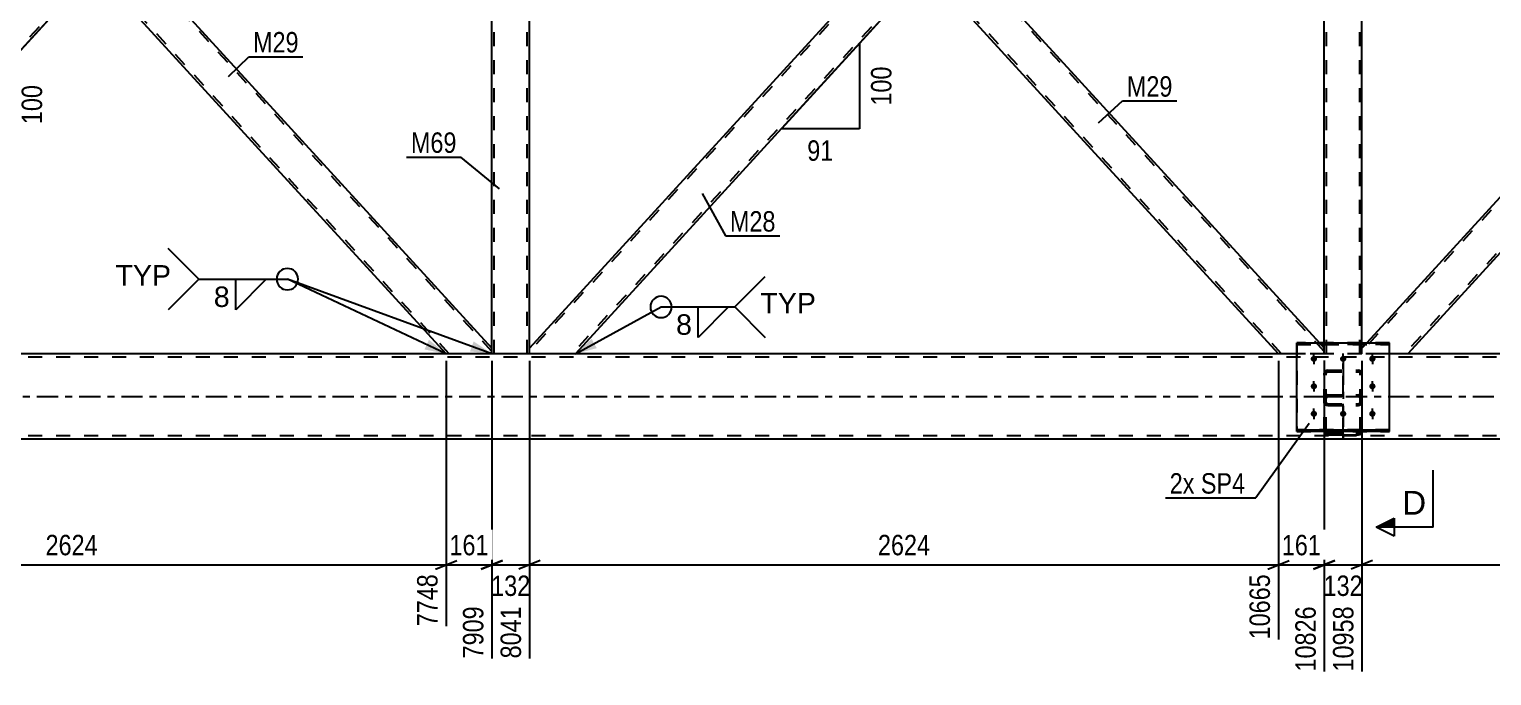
# Model space of a CAD drawing. Header units: millimetres. Extents: x -133 to 708, y -382 to 212.
# Drawn here: x 189.4 to 394.4, y -166.8 to -76.1 of the extents above; entities that cross this region are included whole.
import ezdxf

# ---------------------------------------------------------------- set-up
doc = ezdxf.new("R2010")
doc.units = ezdxf.units.MM
doc.linetypes.add('DXK_LINE_DOT2', pattern=[3.9198, 1.9599, -1.9599])
doc.linetypes.add('DXK_LINE_DOT3', pattern=[5.9187, 2.979, -0.9799, 0.9799, -0.9799])
doc.styles.add('Arial', font='ARIAL.TTF', dxfattribs={"height": 0.2})
doc.styles.add('Arial Narrow', font='ARIALN.TTF', dxfattribs={"height": 0.2})

# ---------------------------------------------------------------- blocks, each defined once
blk = doc.blocks.new('Part-389637962-1392 - 1176')
at = {"color": 7, "linetype": 'DXK_LINE_DOT2'}
for p, q in [((364.91, -6), (259.51, -121.27)), ((370.9, -6), (364.48, -6)), ((370.9, -6.33), (265.5, -121.6)), ((315.21, -59.89), (311.63, -63.8)), ((318.78, -63.8), (315.21, -67.71)), ((259.51, -121.41), (259.51, -121.39)), ((265.94, -121.6), (259.51, -121.6))]:
    blk.add_line(p, q, dxfattribs=at)
at = {"color": 2, "linetype": 'Continuous'}
for p, q in [((364.48, -6), (315.21, -59.89)), ((370.9, -6.8), (370.9, -6)), ((370.9, -6.8), (318.78, -63.8)), ((311.63, -63.8), (259.51, -120.8)), ((315.21, -67.71), (265.94, -121.6)), ((259.51, -121.6), (259.51, -120.8))]:
    blk.add_line(p, q, dxfattribs=at)
blk = doc.blocks.new('Part-389637962-1391 - 1176')
at = {"color": 7, "linetype": 'DXK_LINE_DOT2'}
for p, q in [((248.24, -6), (142.85, -121.27)), ((254.23, -6), (247.81, -6)), ((254.23, -6.33), (148.84, -121.6)), ((198.54, -59.89), (194.96, -63.8)), ((202.12, -63.8), (198.54, -67.71)), ((143.52, -120.06), (142.85, -120.8)), ((142.85, -121.6), (142.85, -120.8)), ((149.27, -121.6), (142.85, -121.6))]:
    blk.add_line(p, q, dxfattribs=at)
at = {"color": 2, "linetype": 'Continuous'}
for p, q in [((247.81, -6), (198.54, -59.89)), ((254.23, -6.8), (254.23, -6)), ((254.23, -6.8), (202.12, -63.8)), ((194.96, -63.8), (143.52, -120.06)), ((198.54, -67.71), (149.27, -121.6))]:
    blk.add_line(p, q, dxfattribs=at)
blk = doc.blocks.new('Part-389637962-1395 - 1176')
at = {"color": 7, "linetype": 'DXK_LINE_DOT2'}
for p, q in [((481.58, -6), (376.18, -121.27)), ((487.57, -6), (481.14, -6)), ((487.57, -6.33), (382.17, -121.6)), ((431.87, -59.89), (428.3, -63.8)), ((435.45, -63.8), (431.87, -67.71)), ((376.86, -120.06), (376.18, -120.8)), ((376.18, -121.6), (376.18, -120.8)), ((382.6, -121.6), (376.18, -121.6))]:
    blk.add_line(p, q, dxfattribs=at)
at = {"color": 2, "linetype": 'Continuous'}
for p, q in [((481.14, -6), (431.87, -59.89)), ((487.57, -6.8), (487.57, -6)), ((487.57, -6.8), (435.45, -63.8)), ((428.3, -63.8), (376.86, -120.06)), ((431.87, -67.71), (382.6, -121.6))]:
    blk.add_line(p, q, dxfattribs=at)
blk = doc.blocks.new('Part-389637962-1398 - 1176')
at = {"color": 7, "linetype": 'DXK_LINE_DOT2'}
for p, q in [((259.51, -6), (254.23, -6)), ((254.23, -6.8), (254.23, -6)), ((254.55, -121.6), (254.55, -6)), ((259.19, -121.6), (259.19, -6)), ((259.51, -6.8), (259.51, -6)), ((254.23, -121.6), (254.23, -120.8)), ((259.51, -121.6), (259.51, -120.8)), ((259.51, -121.6), (254.23, -121.6))]:
    blk.add_line(p, q, dxfattribs=at)
at = {"color": 2, "linetype": 'Continuous'}
for p, q in [((254.23, -120.8), (254.23, -6.8)), ((259.51, -120.8), (259.51, -6.8))]:
    blk.add_line(p, q, dxfattribs=at)
blk = doc.blocks.new('Part-389637962-1402 - 1176')
at = {"color": 7, "linetype": 'DXK_LINE_DOT2'}
for p, q in [((376.18, -6), (370.9, -6)), ((370.9, -6.8), (370.9, -6)), ((371.22, -121.6), (371.22, -6)), ((375.86, -121.6), (375.86, -6)), ((376.18, -6.8), (376.18, -6)), ((370.9, -121.6), (370.9, -120.06)), ((376.18, -121.6), (376.18, -120.06)), ((376.18, -121.6), (370.9, -121.6))]:
    blk.add_line(p, q, dxfattribs=at)
at = {"color": 2, "linetype": 'Continuous'}
for p, q in [((370.9, -120.06), (370.9, -6.8)), ((376.18, -120.06), (376.18, -6.8))]:
    blk.add_line(p, q, dxfattribs=at)
blk = doc.blocks.new('Part-389637962-1406 - 1176')
at = {"color": 7, "linetype": 'DXK_LINE_DOT3'}
blk.add_line((373.54, -133.58), (373.54, -122.97), dxfattribs=at)
at = {"color": 7, "linetype": 'DXK_LINE_DOT2'}
for p, q in [((370.94, -124.18), (370.9, -124.36)), ((370.9, -132.46), (370.9, -124.36)), ((371.04, -124.04), (370.94, -124.18)), ((371.2, -123.94), (371.04, -124.04)), ((371.14, -124.36), (371.16, -124.27)), ((371.14, -132.46), (371.14, -124.36)), ((371.16, -124.27), (371.21, -124.2)), ((371.38, -123.9), (371.2, -123.94)), ((371.21, -124.2), (371.29, -124.15)), ((371.29, -124.15), (371.38, -124.13)), ((371.38, -123.9), (375.7, -123.9)), ((371.38, -124.13), (375.7, -124.13)), ((375.88, -123.94), (375.7, -123.9)), ((375.7, -124.13), (375.79, -124.15)), ((375.79, -124.15), (375.87, -124.2)), ((375.87, -124.2), (375.92, -124.27)), ((376.04, -124.04), (375.88, -123.94)), ((375.92, -124.27), (375.94, -124.36)), ((375.94, -132.46), (375.94, -124.36)), ((376.14, -124.18), (376.04, -124.04)), ((376.18, -124.36), (376.14, -124.18)), ((376.18, -132.46), (376.18, -124.36)), ((370.9, -127.86), (370.94, -127.67)), ((370.9, -128.42), (370.94, -128.59)), ((370.94, -128.59), (371.04, -128.73)), ((371.04, -128.73), (371.2, -128.83)), ((371.16, -127.76), (371.14, -127.86)), ((371.16, -128.5), (371.14, -128.42)), ((371.21, -127.68), (371.16, -127.76)), ((371.21, -128.57), (371.16, -128.5)), ((371.2, -127.39), (371.38, -127.35)), ((371.2, -128.83), (371.38, -128.87)), ((371.29, -127.63), (371.21, -127.68)), ((371.29, -128.62), (371.21, -128.57)), ((371.38, -127.61), (371.29, -127.63)), ((371.38, -128.64), (371.29, -128.62)), ((371.38, -127.35), (375.7, -127.35)), ((371.38, -127.61), (375.7, -127.61)), ((371.38, -128.64), (375.7, -128.64)), ((371.38, -128.87), (375.7, -128.87)), ((375.7, -127.35), (375.88, -127.39)), ((375.79, -127.63), (375.7, -127.61)), ((375.79, -128.62), (375.7, -128.64)), ((375.7, -128.87), (375.88, -128.83)), ((375.87, -127.68), (375.79, -127.63)), ((375.87, -128.57), (375.79, -128.62)), ((375.92, -127.76), (375.87, -127.68)), ((375.92, -128.5), (375.87, -128.57)), ((375.88, -128.83), (376.04, -128.73)), ((375.94, -127.86), (375.92, -127.76)), ((375.94, -128.42), (375.92, -128.5)), ((376.04, -128.73), (376.14, -128.59)), ((376.14, -127.67), (376.18, -127.86)), ((376.14, -128.59), (376.18, -128.42)), ((370.91, -132.49), (370.9, -132.46)), ((371.14, -132.46), (371.16, -132.56)), ((371.16, -132.56), (371.21, -132.64)), ((371.21, -132.64), (371.29, -132.7)), ((371.29, -132.7), (371.38, -132.72)), ((371.38, -132.72), (375.7, -132.72)), ((375.7, -132.72), (375.79, -132.7)), ((375.79, -132.7), (375.87, -132.64)), ((375.87, -132.64), (375.92, -132.56)), ((375.92, -132.56), (375.94, -132.46)), ((376.18, -132.46), (376.17, -132.49))]:
    blk.add_line(p, q, dxfattribs=at)
at = {"color": 2, "linetype": 'Continuous'}
for p, q in [((370.94, -132.66), (370.91, -132.49)), ((371.38, -132.97), (371.2, -132.93)), ((371.38, -132.97), (375.7, -132.97)), ((375.88, -132.93), (375.7, -132.97)), ((376.17, -132.49), (376.14, -132.66))]:
    blk.add_line(p, q, dxfattribs=at)
at = {"color": 7, "linetype": 'DXK_LINE_DOT2'}
for centre, start, end in [((371.4, -127.84), 114.3199, 159.2416), ((375.68, -127.84), 20.7584, 65.6801)]:
    blk.add_arc(centre, 0.496, start, end, dxfattribs=at)
at = {"color": 2, "linetype": 'Continuous'}
for centre, start, end in [((371.4, -132.48), 200.7584, 245.6801), ((375.68, -132.48), 294.3199, 339.2416)]:
    blk.add_arc(centre, 0.496, start, end, dxfattribs=at)
blk = doc.blocks.new('Part-389637962-1408 - 1176')
at = {"color": 2, "linetype": 'Continuous'}
for p, q in [((202.12, -63.8), (198.54, -67.71)), ((254.23, -120.8), (202.12, -63.8)), ((247.81, -121.6), (198.54, -67.71)), ((254.23, -121.6), (254.23, -120.8))]:
    blk.add_line(p, q, dxfattribs=at)
at = {"color": 7, "linetype": 'DXK_LINE_DOT2'}
for p, q in [((254.23, -121.27), (201.9, -64.04)), ((198.76, -67.48), (198.77, -67.46)), ((248.24, -121.6), (198.76, -67.48)), ((254.23, -121.6), (247.81, -121.6)), ((254.23, -121.6), (254.23, -121.57))]:
    blk.add_line(p, q, dxfattribs=at)
blk = doc.blocks.new('Part-389637962-1409 - 1176')
at = {"color": 2, "linetype": 'Continuous'}
for p, q in [((315.21, -67.71), (318.78, -63.8)), ((318.78, -63.8), (370.22, -120.06)), ((364.48, -121.6), (315.21, -67.71))]:
    blk.add_line(p, q, dxfattribs=at)
at = {"color": 7, "linetype": 'DXK_LINE_DOT2'}
for p, q in [((370.9, -121.27), (318.57, -64.04)), ((315.42, -67.48), (315.44, -67.46)), ((364.91, -121.6), (315.42, -67.48)), ((370.9, -120.8), (370.22, -120.06)), ((370.9, -121.6), (370.9, -120.8)), ((370.9, -121.6), (364.48, -121.6)), ((370.9, -121.57), (370.9, -121.6))]:
    blk.add_line(p, q, dxfattribs=at)
blk = doc.blocks.new('Part-389637962-1436 - 1176')
at = {"color": 7, "linetype": 'DXK_LINE_DOT3'}
blk.add_line((373.54, -122.97), (373.54, -133.58), dxfattribs=at)
at = {"color": 7, "linetype": 'DXK_LINE_DOT2'}
for p, q in [((370.9, -124.36), (370.94, -124.18)), ((370.9, -132.46), (370.9, -124.36)), ((370.94, -124.18), (371.04, -124.04)), ((371.04, -124.04), (371.2, -123.94)), ((371.16, -124.27), (371.14, -124.36)), ((371.14, -132.46), (371.14, -124.36)), ((371.21, -124.2), (371.16, -124.27)), ((371.2, -123.94), (371.38, -123.9)), ((371.29, -124.15), (371.21, -124.2)), ((371.38, -124.13), (371.29, -124.15)), ((371.38, -123.9), (375.7, -123.9)), ((371.38, -124.13), (375.7, -124.13)), ((375.7, -123.9), (375.88, -123.94)), ((375.79, -124.15), (375.7, -124.13)), ((375.87, -124.2), (375.79, -124.15)), ((375.92, -124.27), (375.87, -124.2)), ((375.88, -123.94), (376.04, -124.04)), ((375.94, -124.36), (375.92, -124.27)), ((375.94, -132.46), (375.94, -124.36)), ((376.04, -124.04), (376.14, -124.18)), ((376.14, -124.18), (376.18, -124.36)), ((376.18, -132.46), (376.18, -124.36)), ((370.94, -127.67), (370.9, -127.86)), ((370.94, -128.59), (370.9, -128.42)), ((371.04, -128.73), (370.94, -128.59)), ((371.2, -128.83), (371.04, -128.73)), ((371.14, -127.86), (371.16, -127.76)), ((371.14, -128.42), (371.16, -128.5)), ((371.16, -127.76), (371.21, -127.68)), ((371.16, -128.5), (371.21, -128.57)), ((371.38, -127.35), (371.2, -127.39)), ((371.38, -128.87), (371.2, -128.83)), ((371.21, -127.68), (371.29, -127.63)), ((371.21, -128.57), (371.29, -128.62)), ((371.29, -127.63), (371.38, -127.61)), ((371.29, -128.62), (371.38, -128.64)), ((371.38, -127.35), (375.7, -127.35)), ((371.38, -127.61), (375.7, -127.61)), ((371.38, -128.64), (375.7, -128.64)), ((371.38, -128.87), (375.7, -128.87)), ((375.88, -127.39), (375.7, -127.35)), ((375.7, -127.61), (375.79, -127.63)), ((375.7, -128.64), (375.79, -128.62)), ((375.88, -128.83), (375.7, -128.87)), ((375.79, -127.63), (375.87, -127.68)), ((375.79, -128.62), (375.87, -128.57)), ((375.87, -127.68), (375.92, -127.76)), ((375.87, -128.57), (375.92, -128.5)), ((376.04, -128.73), (375.88, -128.83)), ((375.92, -127.76), (375.94, -127.86)), ((375.92, -128.5), (375.94, -128.42)), ((376.14, -128.59), (376.04, -128.73)), ((376.18, -127.86), (376.14, -127.67)), ((376.18, -128.42), (376.14, -128.59)), ((370.9, -132.46), (370.94, -132.66)), ((371.16, -132.56), (371.14, -132.46)), ((371.21, -132.64), (371.16, -132.56)), ((371.2, -132.93), (371.38, -132.97)), ((371.29, -132.7), (371.21, -132.64)), ((371.38, -132.72), (371.29, -132.7)), ((371.38, -132.72), (375.7, -132.72)), ((371.38, -132.97), (375.7, -132.97)), ((375.79, -132.7), (375.7, -132.72)), ((375.7, -132.97), (375.88, -132.93)), ((375.87, -132.64), (375.79, -132.7)), ((375.92, -132.56), (375.87, -132.64)), ((375.94, -132.46), (375.92, -132.56)), ((376.14, -132.66), (376.18, -132.46))]:
    blk.add_line(p, q, dxfattribs=at)
for centre, start, end in [((371.4, -127.84), 114.3198, 159.2416), ((375.68, -127.84), 20.7584, 65.6802), ((371.4, -132.48), 200.7584, 245.6802), ((375.68, -132.48), 294.3198, 339.2416)]:
    blk.add_arc(centre, 0.496, start, end, dxfattribs=at)
blk = doc.blocks.new('Part-389637962-1437 - 1176')
at = {"color": 2, "linetype": 'Continuous'}
for p, q in [((367.04, -120.06), (380.04, -120.06)), ((367.04, -132.49), (367.04, -120.06)), ((380.04, -132.49), (380.04, -120.06)), ((367.04, -132.27), (380.04, -132.27)), ((380.04, -132.49), (367.04, -132.49))]:
    blk.add_line(p, q, dxfattribs=at)
at = {"color": 7, "linetype": 'DXK_LINE_DOT2'}
blk.add_line((367.04, -120.28), (380.04, -120.28), dxfattribs=at)
blk = doc.blocks.new('Part-389637962-1440 - 1176')
at = {"color": 7, "linetype": 'DXK_LINE_DOT2'}
for p, q in [((380.04, -120.06), (367.04, -120.06)), ((367.04, -120.06), (367.04, -132.49)), ((380.04, -120.28), (367.04, -120.28)), ((380.04, -132.49), (380.04, -120.06)), ((380.04, -132.27), (367.04, -132.27)), ((367.04, -132.49), (380.04, -132.49))]:
    blk.add_line(p, q, dxfattribs=at)
blk = doc.blocks.new('Part-389637962-1460 - 1176')
at = {"color": 7, "linetype": 'DXK_LINE_DOT2'}
for p, q in [((500.85, -122.08), (12.9, -122.08)), ((380.04, -121.6), (367.04, -121.6)), ((500.85, -133.12), (12.9, -133.12))]:
    blk.add_line(p, q, dxfattribs=at)
at = {"color": 2, "linetype": 'Continuous'}
for p, q in [((367.04, -121.6), (146.71, -121.6)), ((500.85, -121.6), (380.04, -121.6)), ((500.85, -133.6), (12.9, -133.6))]:
    blk.add_line(p, q, dxfattribs=at)
at = {"color": 7, "linetype": 'DXK_LINE_DOT3'}
blk.add_line((12.9, -127.6), (500.85, -127.6), dxfattribs=at)
blk = doc.blocks.new('Bolt-389637962-1529 - 1176')
at = {"linetype": 'Continuous'}
for points in [[(369.44, -122.73), (369.35, -122.72), (369.26, -122.69), (369.18, -122.65), (369.11, -122.59), (369.06, -122.52), (369.02, -122.44), (369, -122.36), (369, -122.27), (369.02, -122.19), (369.06, -122.11), (369.11, -122.04), (369.18, -121.98), (369.26, -121.94), (369.35, -121.91), (369.44, -121.9), (369.53, -121.91), (369.62, -121.94), (369.7, -121.98), (369.77, -122.04), (369.82, -122.11), (369.86, -122.19), (369.88, -122.27), (369.88, -122.36), (369.86, -122.44), (369.82, -122.52), (369.77, -122.59), (369.7, -122.65), (369.62, -122.69), (369.53, -122.72)], [(373.54, -122.73), (373.45, -122.72), (373.36, -122.69), (373.28, -122.65), (373.21, -122.59), (373.16, -122.52), (373.12, -122.44), (373.1, -122.36), (373.1, -122.27), (373.12, -122.19), (373.16, -122.11), (373.21, -122.04), (373.28, -121.98), (373.36, -121.94), (373.45, -121.91), (373.54, -121.9), (373.63, -121.91), (373.72, -121.94), (373.8, -121.98), (373.87, -122.04), (373.92, -122.11), (373.96, -122.19), (373.98, -122.27), (373.98, -122.36), (373.96, -122.44), (373.92, -122.52), (373.87, -122.59), (373.8, -122.65), (373.72, -122.69), (373.63, -122.72)], [(377.64, -122.73), (377.55, -122.72), (377.46, -122.69), (377.38, -122.65), (377.31, -122.59), (377.26, -122.52), (377.22, -122.44), (377.2, -122.36), (377.2, -122.27), (377.22, -122.19), (377.26, -122.11), (377.31, -122.04), (377.38, -121.98), (377.46, -121.94), (377.55, -121.91), (377.64, -121.9), (377.73, -121.91), (377.82, -121.94), (377.9, -121.98), (377.97, -122.04), (378.02, -122.11), (378.06, -122.19), (378.08, -122.27), (378.08, -122.36), (378.06, -122.44), (378.02, -122.52), (377.97, -122.59), (377.9, -122.65), (377.82, -122.69), (377.73, -122.72)], [(369.44, -126.58), (369.35, -126.57), (369.26, -126.54), (369.18, -126.5), (369.11, -126.44), (369.06, -126.37), (369.02, -126.29), (369, -126.21), (369, -126.12), (369.02, -126.04), (369.06, -125.96), (369.11, -125.89), (369.18, -125.83), (369.26, -125.79), (369.35, -125.76), (369.44, -125.75), (369.53, -125.76), (369.62, -125.79), (369.7, -125.83), (369.77, -125.89), (369.82, -125.96), (369.86, -126.04), (369.88, -126.12), (369.88, -126.21), (369.86, -126.29), (369.82, -126.37), (369.77, -126.44), (369.7, -126.5), (369.62, -126.54), (369.53, -126.57)], [(377.64, -126.58), (377.55, -126.57), (377.46, -126.54), (377.38, -126.5), (377.31, -126.44), (377.26, -126.37), (377.22, -126.29), (377.2, -126.21), (377.2, -126.12), (377.22, -126.04), (377.26, -125.96), (377.31, -125.89), (377.38, -125.83), (377.46, -125.79), (377.55, -125.76), (377.64, -125.75), (377.73, -125.76), (377.82, -125.79), (377.9, -125.83), (377.97, -125.89), (378.02, -125.96), (378.06, -126.04), (378.08, -126.12), (378.08, -126.21), (378.06, -126.29), (378.02, -126.37), (377.97, -126.44), (377.9, -126.5), (377.82, -126.54), (377.73, -126.57)], [(369.44, -130.43), (369.35, -130.42), (369.26, -130.4), (369.18, -130.35), (369.11, -130.3), (369.06, -130.23), (369.02, -130.15), (369, -130.06), (369, -129.98), (369.02, -129.89), (369.06, -129.81), (369.11, -129.74), (369.18, -129.69), (369.26, -129.64), (369.35, -129.62), (369.44, -129.61), (369.53, -129.62), (369.62, -129.64), (369.7, -129.69), (369.77, -129.74), (369.82, -129.81), (369.86, -129.89), (369.88, -129.98), (369.88, -130.06), (369.86, -130.15), (369.82, -130.23), (369.77, -130.3), (369.7, -130.35), (369.62, -130.4), (369.53, -130.42)], [(373.54, -130.43), (373.45, -130.42), (373.36, -130.4), (373.28, -130.35), (373.21, -130.3), (373.16, -130.23), (373.12, -130.15), (373.1, -130.06), (373.1, -129.98), (373.12, -129.89), (373.16, -129.81), (373.21, -129.74), (373.28, -129.69), (373.36, -129.64), (373.45, -129.62), (373.54, -129.61), (373.63, -129.62), (373.72, -129.64), (373.8, -129.69), (373.87, -129.74), (373.92, -129.81), (373.96, -129.89), (373.98, -129.98), (373.98, -130.06), (373.96, -130.15), (373.92, -130.23), (373.87, -130.3), (373.8, -130.35), (373.72, -130.4), (373.63, -130.42)], [(377.64, -130.43), (377.55, -130.42), (377.46, -130.4), (377.38, -130.35), (377.31, -130.3), (377.26, -130.23), (377.22, -130.15), (377.2, -130.06), (377.2, -129.98), (377.22, -129.89), (377.26, -129.81), (377.31, -129.74), (377.38, -129.69), (377.46, -129.64), (377.55, -129.62), (377.64, -129.61), (377.73, -129.62), (377.82, -129.64), (377.9, -129.69), (377.97, -129.74), (378.02, -129.81), (378.06, -129.89), (378.08, -129.98), (378.08, -130.06), (378.06, -130.15), (378.02, -130.23), (377.97, -130.3), (377.9, -130.35), (377.82, -130.4), (377.73, -130.42)]]:
    blk.add_hatch(color=1, dxfattribs=at).paths.add_polyline_path(points)
at = {"color": 1, "linetype": 'Continuous'}
for p, q in [((369.44, -122.71), (369.44, -121.58)), ((373.54, -122.71), (373.54, -121.58)), ((377.64, -122.71), (377.64, -121.58)), ((369.44, -126.56), (369.44, -125.43)), ((377.64, -126.56), (377.64, -125.43)), ((369.44, -130.42), (369.44, -129.28)), ((373.54, -130.42), (373.54, -129.28)), ((377.64, -130.42), (377.64, -129.28))]:
    blk.add_line(p, q, dxfattribs=at)
blk = doc.blocks.new('Bolt-389637962-1532 - 1176')
at = {"color": 1, "linetype": 'DXK_LINE_DOT2'}
for p, q in [((369.44, -121.92), (369.44, -123.05)), ((373.54, -121.92), (373.54, -123.05)), ((377.64, -121.92), (377.64, -123.05)), ((369.44, -125.77), (369.44, -126.91)), ((377.64, -125.77), (377.64, -126.91)), ((369.44, -129.62), (369.44, -130.76)), ((373.54, -129.62), (373.54, -130.76)), ((377.64, -129.62), (377.64, -130.76))]:
    blk.add_line(p, q, dxfattribs=at)
blk = doc.blocks.new('StraightDimension-389637962-16900 - 1176')
at = {"color": 7, "linetype": 'Continuous'}
for p, q in [((254.23, -122.6), (254.23, -164.32)), ((259.51, -122.6), (259.51, -164.32)), ((252.73, -151.81), (255.73, -150.61)), ((254.23, -151.21), (259.51, -151.21)), ((261.01, -150.61), (258.01, -151.81))]:
    blk.add_line(p, q, dxfattribs=at)
at = {"color": 0}
blk.add_wipeout([(260.22, -156.16), (260.22, -151.96), (253.53, -151.96), (253.53, -156.16)], dxfattribs=at)
at = {"color": 0, "linetype": 'Continuous'}
blk.add_wipeout([(258.91, -156.41), (254.71, -156.41), (254.71, -164.92), (258.91, -164.92)], dxfattribs=at)
at = {"color": 3, "style": 'Arial Narrow'}
blk.add_text('132', height=2.863, dxfattribs=at).set_placement((254.13, -155.56))
at = {"color": 3, "linetype": 'Continuous', "style": 'Arial Narrow'}
blk.add_text('8041', height=2.863, rotation=90.0002, dxfattribs=at).set_placement((258.31, -164.32))
blk = doc.blocks.new('StraightDimension-389637962-16897 - 1176')
at = {"color": 7, "linetype": 'Continuous'}
for p, q in [((370.9, -122.57), (370.9, -166.15)), ((376.18, -122.6), (376.18, -166.15)), ((369.4, -151.81), (372.4, -150.61)), ((370.9, -151.21), (376.18, -151.21)), ((377.68, -150.61), (374.68, -151.81))]:
    blk.add_line(p, q, dxfattribs=at)
at = {"color": 0}
blk.add_wipeout([(376.88, -156.16), (376.88, -151.96), (370.2, -151.96), (370.2, -156.16)], dxfattribs=at)
at = {"color": 0, "linetype": 'Continuous'}
blk.add_wipeout([(375.58, -156.41), (371.38, -156.41), (371.38, -166.75), (375.58, -166.75)], dxfattribs=at)
at = {"color": 3, "style": 'Arial Narrow'}
blk.add_text('132', height=2.863, dxfattribs=at).set_placement((370.8, -155.56))
at = {"color": 3, "linetype": 'Continuous', "style": 'Arial Narrow'}
blk.add_text('10958', height=2.863, rotation=90.0002, dxfattribs=at).set_placement((374.98, -166.15))
blk = doc.blocks.new('StraightDimension-389637962-16896 - 1176')
at = {"color": 7, "linetype": 'Continuous'}
for p, q in [((376.18, -122.6), (376.18, -166.15)), ((481.14, -122.6), (481.14, -161.65)), ((377.68, -150.61), (374.68, -151.81)), ((376.18, -151.21), (481.14, -151.21)), ((479.64, -151.81), (482.64, -150.61))]:
    blk.add_line(p, q, dxfattribs=at)
at = {"color": 0}
blk.add_wipeout([(432.92, -150.46), (432.92, -146.26), (424.41, -146.26), (424.41, -150.46)], dxfattribs=at)
at = {"color": 0, "linetype": 'Continuous'}
blk.add_wipeout([(480.54, -151.91), (476.34, -151.91), (476.34, -162.25), (480.54, -162.25)], dxfattribs=at)
at = {"color": 3, "style": 'Arial Narrow'}
blk.add_text('2624', height=2.863, dxfattribs=at).set_placement((425.01, -149.86))
at = {"color": 3, "linetype": 'Continuous', "style": 'Arial Narrow'}
blk.add_text('13582', height=2.863, rotation=90.0002, dxfattribs=at).set_placement((479.94, -161.65))
blk = doc.blocks.new('StraightDimension-389637962-16898 - 1176')
at = {"color": 7, "linetype": 'Continuous'}
for p, q in [((364.48, -122.6), (364.48, -161.65)), ((370.9, -122.57), (370.9, -166.15)), ((362.98, -151.81), (365.98, -150.61)), ((364.48, -151.21), (370.9, -151.21)), ((372.4, -150.61), (369.4, -151.81))]:
    blk.add_line(p, q, dxfattribs=at)
at = {"color": 0}
blk.add_wipeout([(371.03, -150.46), (371.03, -146.26), (364.35, -146.26), (364.35, -150.46)], dxfattribs=at)
at = {"color": 0, "linetype": 'Continuous'}
blk.add_wipeout([(370.3, -156.41), (366.1, -156.41), (366.1, -166.75), (370.3, -166.75)], dxfattribs=at)
at = {"color": 3, "style": 'Arial Narrow'}
blk.add_text('161', height=2.863, dxfattribs=at).set_placement((364.95, -149.86))
at = {"color": 3, "linetype": 'Continuous', "style": 'Arial Narrow'}
blk.add_text('10826', height=2.863, rotation=90.0002, dxfattribs=at).set_placement((369.7, -166.15))
blk = doc.blocks.new('StraightDimension-389637962-16899 - 1176')
at = {"color": 7, "linetype": 'Continuous'}
for p, q in [((259.51, -122.6), (259.51, -164.32)), ((364.48, -122.6), (364.48, -161.65)), ((261.01, -150.61), (258.01, -151.81)), ((259.51, -151.21), (364.48, -151.21)), ((362.98, -151.81), (365.98, -150.61))]:
    blk.add_line(p, q, dxfattribs=at)
at = {"color": 0}
blk.add_wipeout([(316.25, -150.46), (316.25, -146.26), (307.74, -146.26), (307.74, -150.46)], dxfattribs=at)
at = {"color": 0, "linetype": 'Continuous'}
blk.add_wipeout([(363.88, -151.91), (359.68, -151.91), (359.68, -162.25), (363.88, -162.25)], dxfattribs=at)
at = {"color": 3, "style": 'Arial Narrow'}
blk.add_text('2624', height=2.863, dxfattribs=at).set_placement((308.34, -149.86))
at = {"color": 3, "linetype": 'Continuous', "style": 'Arial Narrow'}
blk.add_text('10665', height=2.863, rotation=90.0002, dxfattribs=at).set_placement((363.28, -161.65))
blk = doc.blocks.new('StraightDimension-389637962-16901 - 1176')
at = {"color": 7, "linetype": 'Continuous'}
for p, q in [((247.81, -122.6), (247.81, -159.82)), ((254.23, -122.6), (254.23, -164.32)), ((246.31, -151.81), (249.31, -150.61)), ((247.81, -151.21), (254.23, -151.21)), ((255.73, -150.61), (252.73, -151.81))]:
    blk.add_line(p, q, dxfattribs=at)
at = {"color": 0}
blk.add_wipeout([(254.36, -150.46), (254.36, -146.26), (247.68, -146.26), (247.68, -150.46)], dxfattribs=at)
at = {"color": 0, "linetype": 'Continuous'}
blk.add_wipeout([(253.63, -156.41), (249.43, -156.41), (249.43, -164.92), (253.63, -164.92)], dxfattribs=at)
at = {"color": 3, "style": 'Arial Narrow'}
blk.add_text('161', height=2.863, dxfattribs=at).set_placement((248.28, -149.86))
at = {"color": 3, "linetype": 'Continuous', "style": 'Arial Narrow'}
blk.add_text('7909', height=2.863, rotation=90.0002, dxfattribs=at).set_placement((253.03, -164.32))
blk = doc.blocks.new('StraightDimension-389637962-16902 - 1176')
at = {"color": 7, "linetype": 'Continuous'}
for p, q in [((142.85, -122.6), (142.85, -164.32)), ((247.81, -122.6), (247.81, -159.82)), ((144.35, -150.61), (141.35, -151.81)), ((142.85, -151.21), (247.81, -151.21)), ((246.31, -151.81), (249.31, -150.61))]:
    blk.add_line(p, q, dxfattribs=at)
at = {"color": 0}
blk.add_wipeout([(199.58, -150.46), (199.58, -146.26), (191.07, -146.26), (191.07, -150.46)], dxfattribs=at)
at = {"color": 0, "linetype": 'Continuous'}
blk.add_wipeout([(247.21, -151.91), (243.01, -151.91), (243.01, -160.42), (247.21, -160.42)], dxfattribs=at)
at = {"color": 3, "style": 'Arial Narrow'}
blk.add_text('2624', height=2.863, dxfattribs=at).set_placement((191.67, -149.86))
at = {"color": 3, "linetype": 'Continuous', "style": 'Arial Narrow'}
blk.add_text('7748', height=2.863, rotation=90.0002, dxfattribs=at).set_placement((246.61, -159.82))
blk = doc.blocks.new('AngleDimension-389637962-34935 - 1176')
at = {"color": 7, "linetype": 'Continuous'}
for p, q in [((225.77, -37.93), (186.68, -80.68)), ((186.68, -80.68), (175.75, -92.64)), ((186.68, -80.68), (186.68, -92.64)), ((186.68, -92.64), (175.75, -92.64))]:
    blk.add_line(p, q, dxfattribs=at)
at = {"color": 0}
for points in [[(191.78, -83.32), (187.58, -83.32), (187.58, -90), (191.78, -90)], [(183.65, -97.74), (183.65, -93.54), (178.79, -93.54), (178.79, -97.74)]]:
    blk.add_wipeout(points, dxfattribs=at)
at = {"color": 3, "style": 'Arial Narrow'}
blk.add_text('100', height=2.863, rotation=90.0002, dxfattribs=at).set_placement((191.18, -89.4))
blk.add_text('91', height=2.863, dxfattribs=at).set_placement((179.39, -97.14))
blk = doc.blocks.new('AngleDimension-389637962-34964 - 1176')
at = {"color": 7, "linetype": 'Continuous'}
for p, q in [((341.31, -39.16), (305.73, -78.08)), ((305.73, -78.08), (294.8, -90.04)), ((305.73, -78.08), (305.73, -90.04)), ((305.73, -90.04), (294.8, -90.04))]:
    blk.add_line(p, q, dxfattribs=at)
at = {"color": 0}
for points in [[(310.83, -80.72), (306.63, -80.72), (306.63, -87.4), (310.83, -87.4)], [(302.69, -95.14), (302.69, -90.94), (297.83, -90.94), (297.83, -95.14)]]:
    blk.add_wipeout(points, dxfattribs=at)
at = {"color": 3, "style": 'Arial Narrow'}
blk.add_text('100', height=2.863, rotation=90.0002, dxfattribs=at).set_placement((310.23, -86.8))
blk.add_text('91', height=2.863, dxfattribs=at).set_placement((298.43, -94.54))
blk = doc.blocks.new('WeldMark-389637962-38295 - 1176')
at = {"linetype": 'Continuous'}
blk.add_hatch(color=30, dxfattribs=at).paths.add_polyline_path([(268.93, -120.82), (265.94, -121.6), (268.21, -119.5)])
at = {"color": 3, "linetype": 'Continuous'}
for q in [(292.55, -110.76), (292.55, -119.33)]:
    blk.add_line((288.26, -115.04), q, dxfattribs=at)
at = {"color": 30, "linetype": 'Continuous'}
blk.add_line((265.94, -121.6), (277.94, -115.04), dxfattribs=at)
at = {"color": 3, "linetype": 'Continuous'}
blk.add_arc((277.94, -115.04), 1.5, 90, 270, dxfattribs=at)
at = {"color": 0}
blk.add_wipeout([(282.46, -119.14), (282.46, -115.74), (279.84, -115.74), (279.84, -119.14)], dxfattribs=at)
at = {"color": 30, "linetype": 'Continuous'}
blk.add_line((277.94, -115.04), (288.26, -115.04), dxfattribs=at)
at = {"color": 3, "linetype": 'Continuous'}
for p, q in [((283.12, -115.04), (287.41, -115.04)), ((287.41, -115.04), (283.12, -119.33)), ((283.12, -119.33), (283.12, -115.04))]:
    blk.add_line(p, q, dxfattribs=at)
blk.add_arc((277.94, -115.04), 1.5, 270, 90, dxfattribs=at)
at = {"color": 3, "style": 'Arial'}
blk.add_text('8', height=2.87, dxfattribs=at).set_placement((280.04, -118.94))
at = {"color": 0, "linetype": 'Continuous'}
blk.add_wipeout([(299.64, -115.94), (299.64, -112.94), (291.86, -112.94), (291.86, -115.94)], dxfattribs=at)
blk.add_wipeout([(299.64, -115.94), (299.64, -112.94), (291.86, -112.94), (291.86, -115.94)], dxfattribs=at)
at = {"color": 3, "linetype": 'Continuous', "style": 'Arial'}
blk.add_text('TYP', height=2.865, dxfattribs=at).set_placement((291.86, -115.94))
blk = doc.blocks.new('Mark-389637962-15062 - 1176')
at = {"color": 0}
blk.add_wipeout([(249.28, -93.43), (249.28, -90.43), (242.88, -90.43), (242.88, -93.43)], dxfattribs=at)
blk.add_wipeout([(249.28, -93.43), (249.28, -90.43), (242.88, -90.43), (242.88, -93.43)], dxfattribs=at)
at = {"color": 30, "linetype": 'Continuous'}
for p in [(242.28, -94.03), (255.3, -98.47)]:
    blk.add_line(p, (249.88, -94.03), dxfattribs=at)
at = {"color": 3, "style": 'Arial Narrow'}
blk.add_text('M69', height=2.863, dxfattribs=at).set_placement((242.88, -93.43))
blk = doc.blocks.new('Mark-389637962-15047 - 1176')
at = {"color": 0}
blk.add_wipeout([(293.99, -104.47), (293.99, -101.47), (287.59, -101.47), (287.59, -104.47)], dxfattribs=at)
blk.add_wipeout([(293.99, -104.47), (293.99, -101.47), (287.59, -101.47), (287.59, -104.47)], dxfattribs=at)
at = {"color": 30, "linetype": 'Continuous'}
for p, q in [((283.71, -99.13), (286.99, -105.07)), ((286.99, -105.07), (294.59, -105.07))]:
    blk.add_line(p, q, dxfattribs=at)
at = {"color": 3, "style": 'Arial Narrow'}
blk.add_text('M28', height=2.863, dxfattribs=at).set_placement((287.59, -104.47))
blk = doc.blocks.new('Mark-389637962-15083 - 1176')
at = {"color": 0}
blk.add_wipeout([(227.15, -79.35), (227.15, -76.35), (220.75, -76.35), (220.75, -79.35)], dxfattribs=at)
blk.add_wipeout([(227.15, -79.35), (227.15, -76.35), (220.75, -76.35), (220.75, -79.35)], dxfattribs=at)
at = {"color": 30, "linetype": 'Continuous'}
for p, q in [((217.3, -82.73), (220.15, -79.95)), ((220.15, -79.95), (227.75, -79.95))]:
    blk.add_line(p, q, dxfattribs=at)
at = {"color": 3, "style": 'Arial Narrow'}
blk.add_text('M29', height=2.863, dxfattribs=at).set_placement((220.75, -79.35))
blk = doc.blocks.new('Mark-389637962-15086 - 1176')
at = {"color": 0}
blk.add_wipeout([(349.63, -85.55), (349.63, -82.55), (343.23, -82.55), (343.23, -85.55)], dxfattribs=at)
blk.add_wipeout([(349.63, -85.55), (349.63, -82.55), (343.23, -82.55), (343.23, -85.55)], dxfattribs=at)
at = {"color": 30, "linetype": 'Continuous'}
for p, q in [((339.25, -89.23), (342.63, -86.15)), ((342.63, -86.15), (350.23, -86.15))]:
    blk.add_line(p, q, dxfattribs=at)
at = {"color": 3, "style": 'Arial Narrow'}
blk.add_text('M29', height=2.863, dxfattribs=at).set_placement((343.23, -85.55))
blk = doc.blocks.new('WeldMark-389637962-38342 - 1176')
at = {"linetype": 'Continuous'}
for points in [[(245.41, -119.64), (247.81, -121.6), (244.78, -121)], [(251.67, -119.87), (254.23, -121.6), (251.16, -121.28)]]:
    blk.add_hatch(color=30, dxfattribs=at).paths.add_polyline_path(points)
at = {"color": 3, "linetype": 'Continuous'}
for q in [(208.86, -106.86), (208.86, -115.43)]:
    blk.add_line((213.15, -111.14), q, dxfattribs=at)
at = {"color": 30, "linetype": 'Continuous'}
for p in [(254.23, -121.6), (247.81, -121.6)]:
    blk.add_line(p, (225.57, -111.14), dxfattribs=at)
at = {"color": 3, "linetype": 'Continuous'}
for start, end in [(90, 270), (270, 90)]:
    blk.add_arc((225.57, -111.14), 1.5, start, end, dxfattribs=at)
at = {"color": 0}
blk.add_wipeout([(217.67, -115.24), (217.67, -111.84), (215.05, -111.84), (215.05, -115.24)], dxfattribs=at)
at = {"color": 30, "linetype": 'Continuous'}
blk.add_line((213.15, -111.14), (225.57, -111.14), dxfattribs=at)
at = {"color": 3, "linetype": 'Continuous'}
for p, q in [((218.33, -111.14), (222.61, -111.14)), ((222.61, -111.14), (218.33, -115.43)), ((218.33, -115.43), (218.33, -111.14))]:
    blk.add_line(p, q, dxfattribs=at)
at = {"color": 3, "style": 'Arial'}
blk.add_text('8', height=2.87, dxfattribs=at).set_placement((215.25, -115.04))
at = {"color": 0, "linetype": 'Continuous'}
blk.add_wipeout([(209.25, -112.04), (209.25, -109.04), (201.47, -109.04), (201.47, -112.04)], dxfattribs=at)
blk.add_wipeout([(209.25, -112.04), (209.25, -109.04), (201.47, -109.04), (201.47, -112.04)], dxfattribs=at)
at = {"color": 3, "linetype": 'Continuous', "style": 'Arial'}
blk.add_text('TYP', height=2.865, dxfattribs=at).set_placement((201.47, -112.04))
blk = doc.blocks.new('SectionMark-389637962-48161 - 1176')
at = {"linetype": 'Continuous'}
for points in [[(380.68, 25.54), (380.68, 24.29), (378.18, 25.54)], [(380.68, -144.67), (380.68, -145.92), (378.18, -145.92)]]:
    blk.add_hatch(color=6, dxfattribs=at).paths.add_polyline_path(points)
at = {"color": 6, "linetype": 'Continuous'}
for p, q in [((378.18, 25.54), (380.68, 26.79)), ((380.68, 24.29), (380.68, 26.79)), ((386.18, 25.54), (378.18, 25.54)), ((378.18, 25.54), (380.68, 24.29)), ((378.18, -145.92), (380.68, -144.67)), ((380.68, -144.67), (380.68, -147.17)), ((386.18, -145.92), (378.18, -145.92)), ((380.68, -147.17), (378.18, -145.92))]:
    blk.add_line(p, q, dxfattribs=at)
at = {"color": 0, "linetype": 'Continuous'}
for points in [[(385.18, 20.29), (385.18, 23.79), (381.81, 23.79), (381.81, 20.29)], [(385.18, -144.17), (385.18, -140.67), (381.81, -140.67), (381.81, -144.17)]]:
    blk.add_wipeout(points, dxfattribs=at)
at = {"color": 6, "linetype": 'Continuous'}
for p, q in [((386.18, 25.54), (386.18, 17.54)), ((386.18, -145.92), (386.18, -137.92))]:
    blk.add_line(p, q, dxfattribs=at)
at = {"color": 3, "linetype": 'Continuous', "style": 'Arial'}
for p in [(381.81, 20.29), (381.81, -144.17)]:
    blk.add_text('D', height=3.34, dxfattribs=at).set_placement(p)
blk = doc.blocks.new('MarkSet-389637962-49692 - 1176')
at = {"color": 30, "linetype": 'Continuous'}
blk.add_line((368.8, -131.37), (361.31, -141.81), dxfattribs=at)
at = {"color": 0}
blk.add_wipeout([(352.7, -141.21), (352.7, -138.21), (349.23, -138.21), (349.23, -141.21)], dxfattribs=at)
blk.add_wipeout([(352.7, -141.21), (352.7, -138.21), (349.23, -138.21), (349.23, -141.21)], dxfattribs=at)
blk.add_wipeout([(359.81, -141.21), (359.81, -138.21), (353.6, -138.21), (353.6, -141.21)], dxfattribs=at)
blk.add_wipeout([(359.81, -141.21), (359.81, -138.21), (353.6, -138.21), (353.6, -141.21)], dxfattribs=at)
at = {"color": 30, "linetype": 'Continuous'}
blk.add_line((348.63, -141.81), (361.31, -141.81), dxfattribs=at)
at = {"color": 3, "style": 'Arial Narrow'}
for s, p in [('2x', (349.23, -141.21)), ('SP4', (353.6, -141.21))]:
    blk.add_text(s, height=2.863, dxfattribs=at).set_placement(p)

msp = doc.modelspace()

# ---------------------------------------------------------------- block references
for name in ['Part-389637962-1391 - 1176', 'Part-389637962-1398 - 1176', 'Part-389637962-1392 - 1176', 'Part-389637962-1402 - 1176', 'Part-389637962-1395 - 1176', 'Part-389637962-1408 - 1176', 'Part-389637962-1409 - 1176', 'Part-389637962-1437 - 1176', 'Part-389637962-1440 - 1176', 'Part-389637962-1460 - 1176', 'Bolt-389637962-1529 - 1176', 'Bolt-389637962-1532 - 1176', 'Part-389637962-1406 - 1176', 'Part-389637962-1436 - 1176']:
    msp.add_blockref(name, (0, 0))

# ---------------------------------------------------------------- next in the draw order: block references
for name in ['AngleDimension-389637962-34935 - 1176', 'AngleDimension-389637962-34964 - 1176', 'Mark-389637962-15062 - 1176', 'Mark-389637962-15047 - 1176', 'StraightDimension-389637962-16900 - 1176', 'StraightDimension-389637962-16897 - 1176']:
    msp.add_blockref(name, (0, 0))

# ---------------------------------------------------------------- next in the draw order: block references
for name in ['Mark-389637962-15083 - 1176', 'Mark-389637962-15086 - 1176', 'StraightDimension-389637962-16901 - 1176', 'StraightDimension-389637962-16898 - 1176', 'StraightDimension-389637962-16896 - 1176']:
    msp.add_blockref(name, (0, 0))

# ---------------------------------------------------------------- next in the draw order: block references
for name in ['SectionMark-389637962-48161 - 1176', 'StraightDimension-389637962-16902 - 1176', 'StraightDimension-389637962-16899 - 1176']:
    msp.add_blockref(name, (0, 0))

# ---------------------------------------------------------------- next in the draw order: block references
for name in ['WeldMark-389637962-38342 - 1176', 'WeldMark-389637962-38295 - 1176', 'MarkSet-389637962-49692 - 1176']:
    msp.add_blockref(name, (0, 0))

doc.saveas('drawing.dxf')
